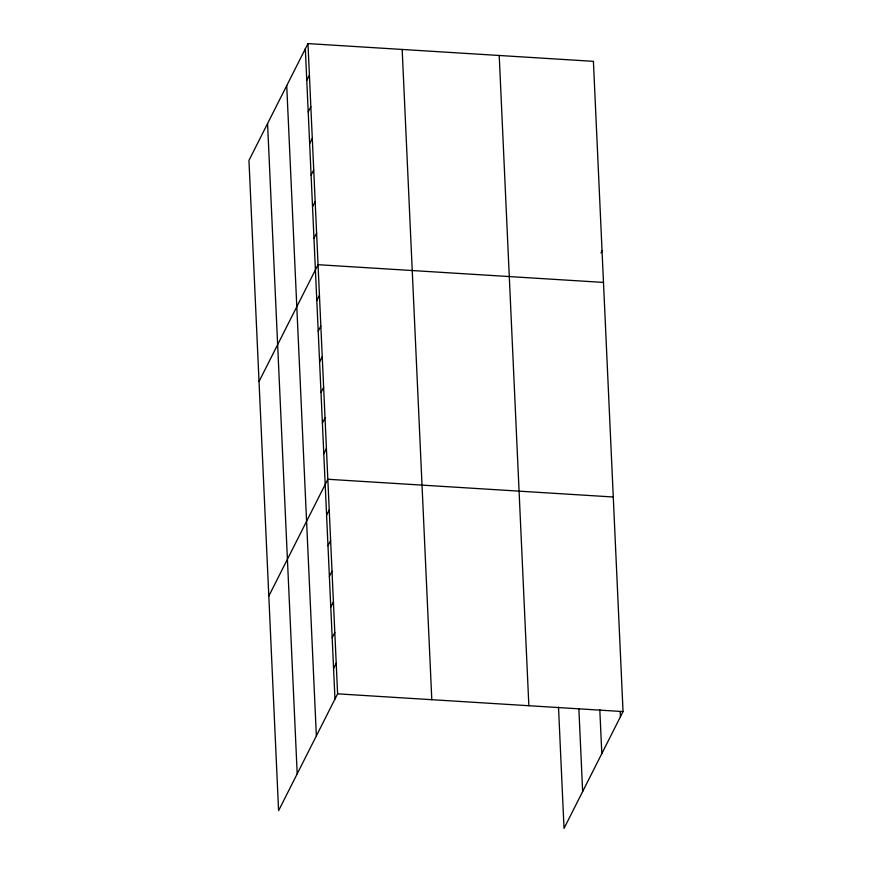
<?xml version="1.0" encoding="UTF-8"?>
<svg xmlns="http://www.w3.org/2000/svg" width="872" height="872" viewBox="0 0 872 872"><rect width="100%" height="100%" fill="white"/><g stroke="black" fill="none" stroke-linecap="round" stroke-linejoin="round"><path stroke-width="1.31" d="M307.969 43.6L248.956 160.426L278.593 810.666L337.606 693.84L307.969 43.6L593.407 61.334L623.044 711.574L564.031 828.4L558.505 707.116M306.77 80.398L309.407 75.188M308.208 111.976L310.846 106.766M309.647 143.564L312.285 138.354M311.086 175.141L313.724 169.931M312.525 206.729L315.163 201.519M313.975 238.307L316.601 233.097M259.028 381.511L318.04 264.685L603.489 282.419M316.808 300.546L319.435 295.336M318.204 331.207L320.842 325.986M319.599 361.858L322.237 356.648M320.994 392.509L323.632 387.299M322.4 423.16L325.027 417.95M323.795 453.822L326.422 448.6M268.805 596.088L327.828 479.262L613.267 496.996M326.586 515.123L329.224 509.913M327.981 545.785L330.619 540.564M329.376 576.436L332.014 571.225M330.782 607.086L333.409 601.876M332.178 637.737L334.804 632.527M333.573 668.399L336.211 663.178M600.993 252.913L602.051 250.831M337.606 693.84L623.044 711.574M620.177 711.454L620.417 716.784M599.805 709.634L601.811 753.615M578.877 708.936L582.638 791.569M499.209 55.481L528.857 705.721M402.166 49.453L431.803 699.693M305.331 48.81L334.968 699.05M286.725 85.652L316.362 735.881M267.562 123.595L297.199 773.835"/></g></svg>
